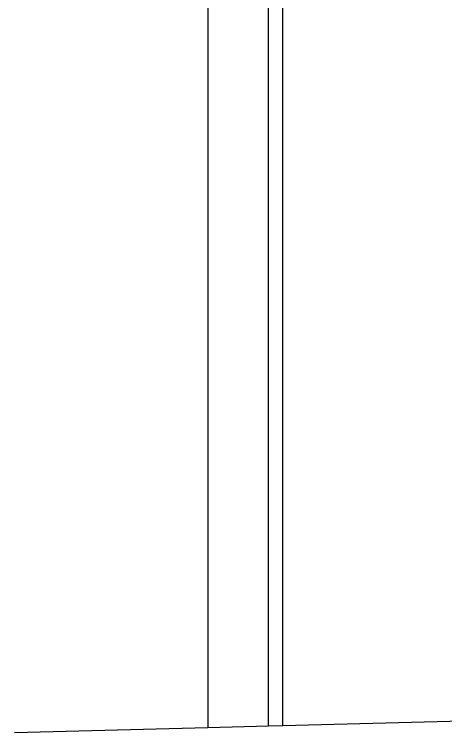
# Model space of a CAD drawing. Extents: x -71730 to 43516, y -8856 to 48457.
# Drawn here: x -5918 to -3773, y 2974 to 6543 of the extents above; entities that cross this region are included whole.
import ezdxf

# ---------------------------------------------------------------- set-up
doc = ezdxf.new("R2010")
doc.units = 0
doc.header["$MEASUREMENT"] = 0
doc.layers.get('0').update_dxf_attribs({"linetype": 'CONTINUOUS'})

msp = doc.modelspace()

# ---------------------------------------------------------------- linework, layer by layer
at = {"color": 22}
for p, q in [((-4955.6, 8067.4), (-4955.6, 2999.5)), ((-4653.4, 3007.5), (-4653.4, 8067.4)), ((-4583.4, 3009.4), (-4583.4, 8067.4))]:
    msp.add_line(p, q, dxfattribs=at)
at = {"color": 40}
for p, q in [((-4583.4, 3009.4), (-556.6, 3116.3)), ((-5917.8, 2973.9), (-4955.6, 2999.5)), ((-4955.6, 2999.5), (-4653.4, 3007.5)), ((-4653.4, 3007.5), (-4583.4, 3009.4))]:
    msp.add_line(p, q, dxfattribs=at)

doc.saveas('drawing.dxf')
